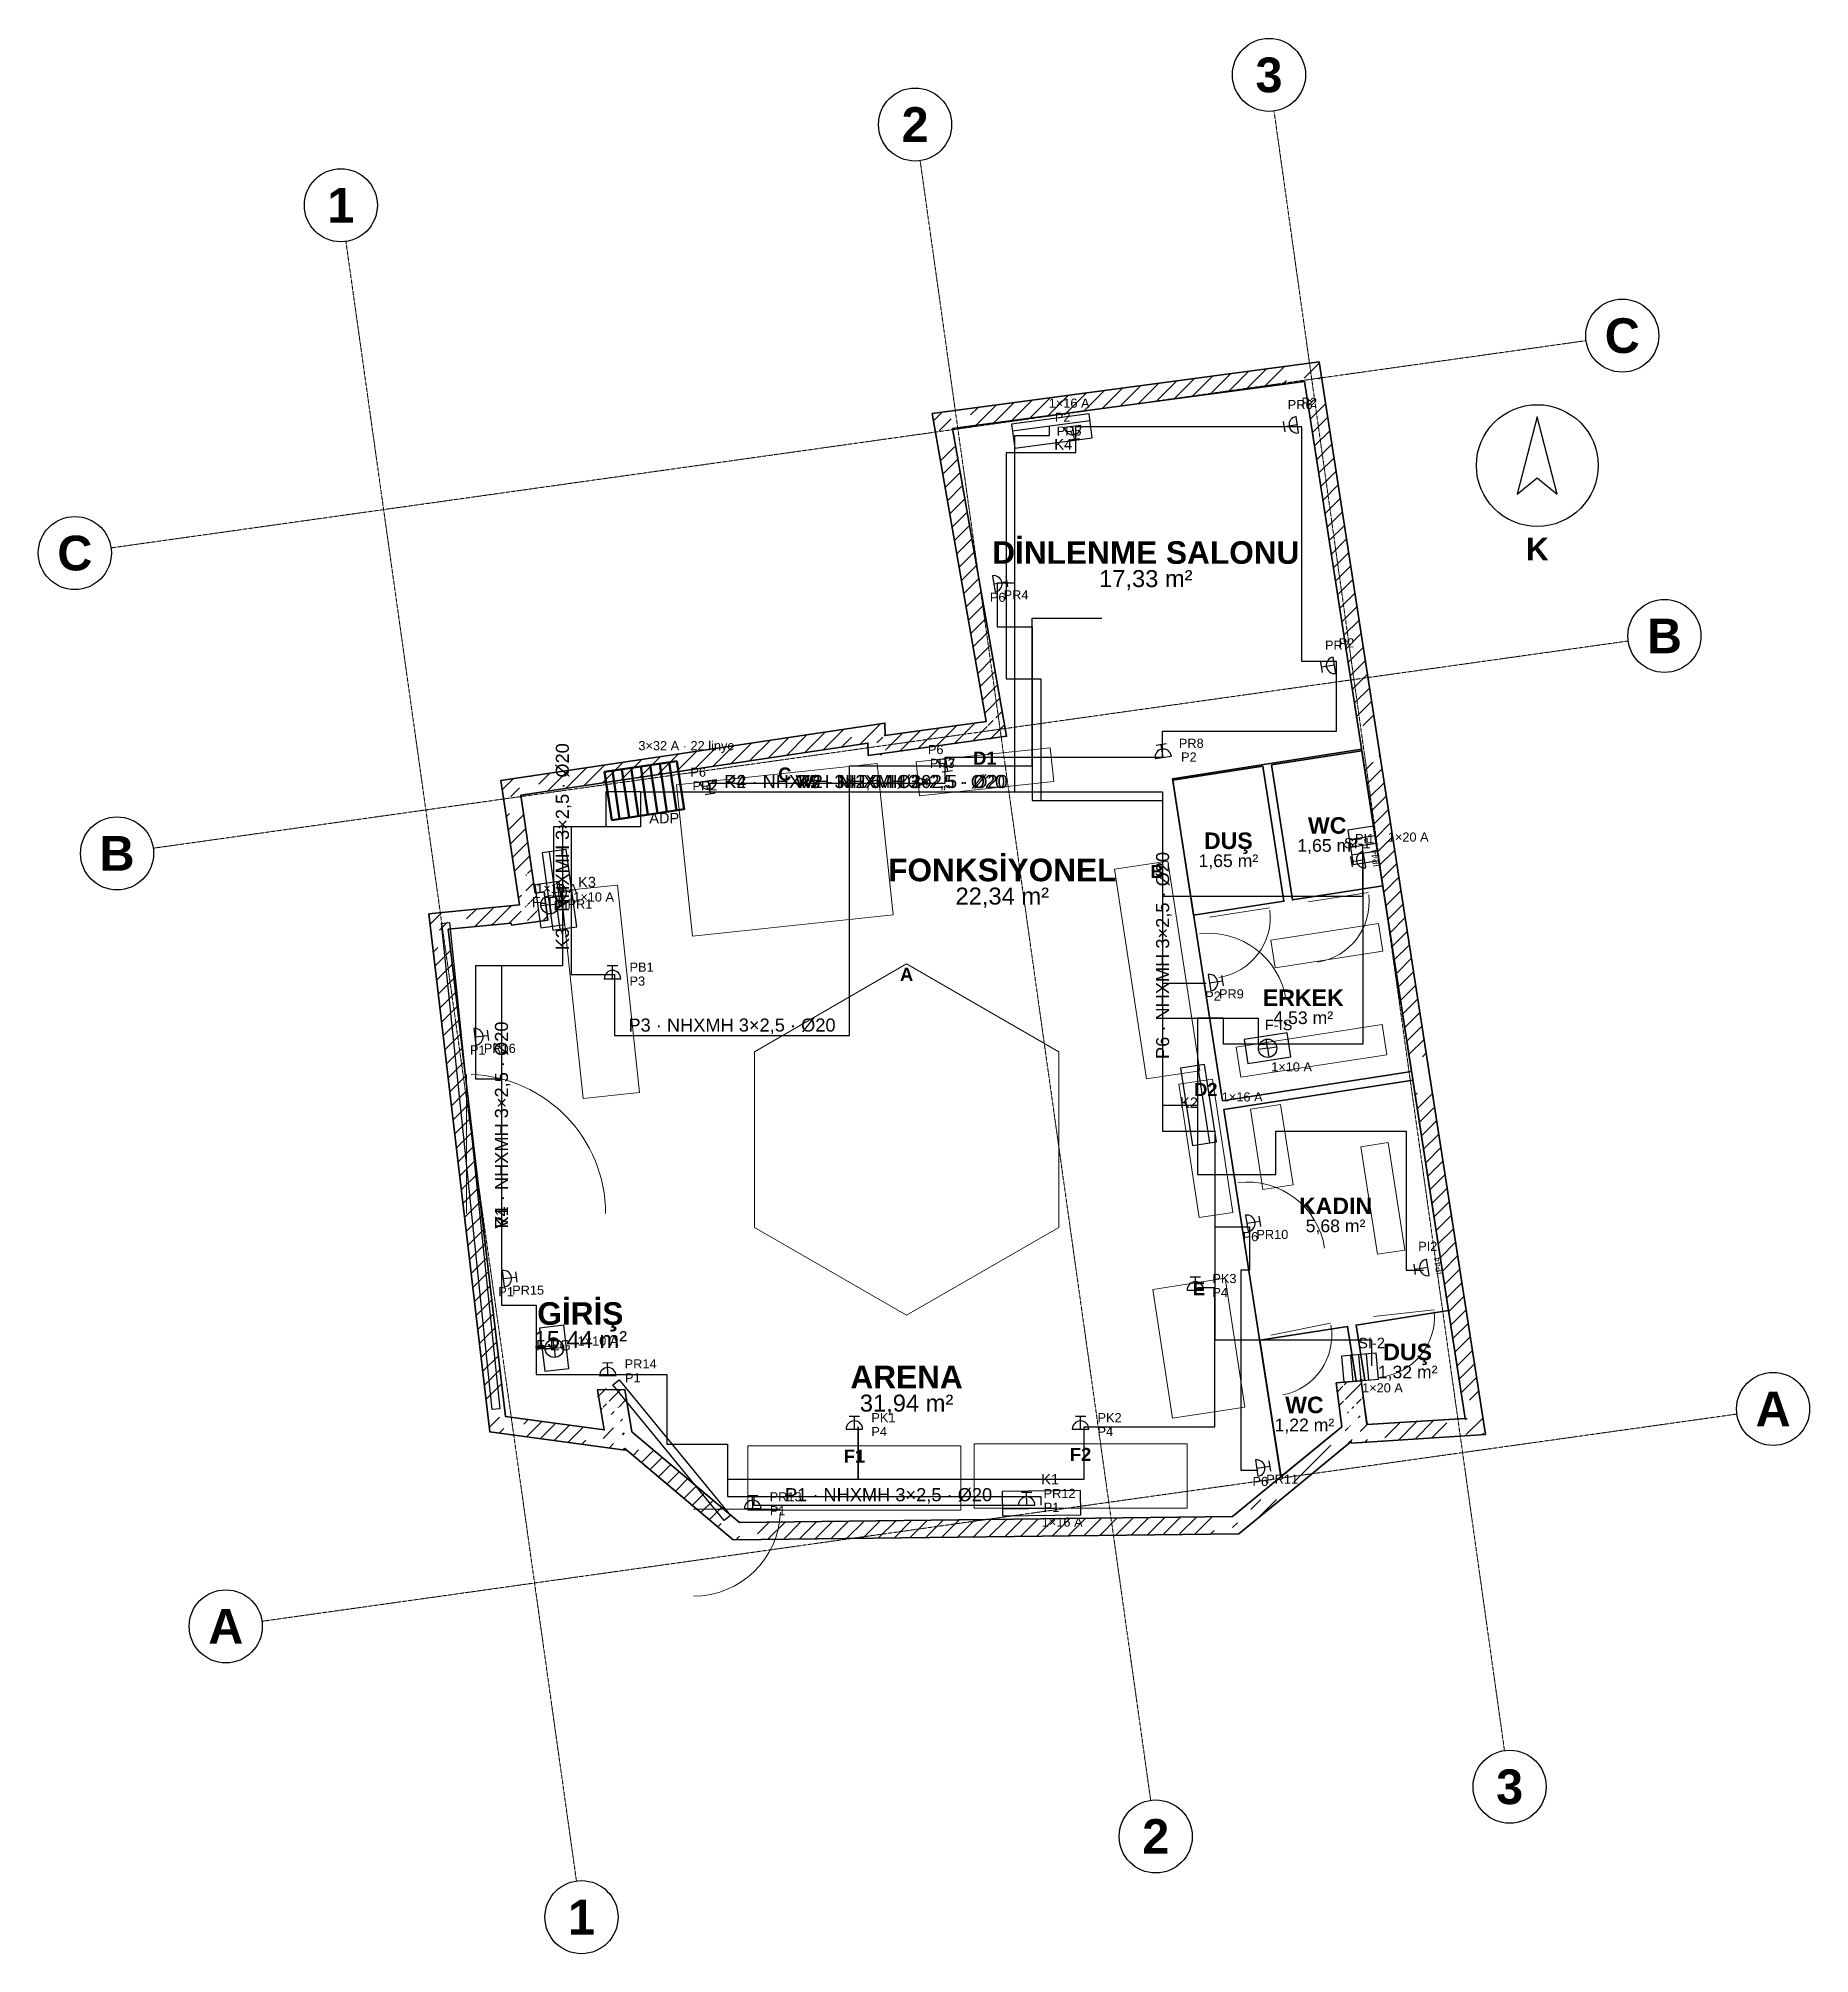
# Model space of a CAD drawing. Header units: millimetres. Extents: x -4681 to 15681, y -5011 to 17012.
import ezdxf
from ezdxf.enums import TextEntityAlignment as Align

# ---------------------------------------------------------------- set-up
doc = ezdxf.new("R2010")
doc.units = ezdxf.units.MM
doc.linetypes.add('DASHDOT', pattern=[3.556, 2.54, -0.508, 0, -0.508])
for name, color, linetype, lineweight in [('A-CEPHE', 5, 'Continuous', 25), ('A-DUVAR-MEVCUT', 8, 'Continuous', 35), ('A-DUVAR-YENI', 1, 'Continuous', 35), ('A-EKIPMAN', 9, 'Continuous', 18), ('A-KAPI', 8, 'Continuous', 18), ('A-MOBILYA', 9, 'Continuous', 18), ('A-YAZI', 7, 'Continuous', 13), ('E-KUVVET-CIHAZ', 5, 'Continuous', 25), ('E-KUVVET-LINYE', 5, 'Continuous', 25), ('E-KUVVET-PRIZ', 5, 'Continuous', 25), ('E-PANO', 7, 'Continuous', 50), ('E-YAZI', 7, 'Continuous', 13), ('G-AKS-BALON', 8, 'Continuous', 25), ('G-AKS-HAT', 8, 'DASHDOT', 18), ('G-KUZEY', 7, 'Continuous', 25)]:
    doc.layers.add(name, color=color, linetype=linetype, lineweight=lineweight)
doc.styles.add('GYM', font='arial.ttf')
doc.styles.add('GYM-B', font='arialbd.ttf')

# ---------------------------------------------------------------- blocks, each defined once
blk = doc.blocks.new('G_KUZEY')
blk.add_lwpolyline([(0, 560), (-230, -330), (0, -140), (230, -330)], close=True)
blk.add_circle((0, 0), 700)
at = {"style": 'GYM-B'}
blk.add_text('K', height=260, dxfattribs=at).set_placement((0, -960), align=Align.MIDDLE_CENTER)
blk = doc.blocks.new('E_PRIZ')
for p, q in [((-95, 0), (95, 0)), ((-60, 150), (60, 150)), ((0, 0), (0, 150))]:
    blk.add_line(p, q)
blk.add_arc((0, 0), 95, 0, 180)
at = {"style": 'GYM'}
for tag, p in [('KOD', (195, 80)), ('LINYE', (195, -80))]:
    blk.add_attdef(tag, p, '', height=105, dxfattribs=at)
blk = doc.blocks.new('E_PRIZ_IP44')
for p, q in [((-95, 0), (95, 0)), ((-60, 150), (60, 150)), ((0, 0), (0, 150))]:
    blk.add_line(p, q)
blk.add_arc((0, 0), 95, 0, 180)
at = {"style": 'GYM'}
blk.add_text('IP44', height=70, dxfattribs=at).set_placement((0, -120), align=Align.MIDDLE_CENTER)
blk.add_attdef('KOD', (205, 80), '', height=105, dxfattribs=at)
blk = doc.blocks.new('M_KLIMA_IC')
blk.add_line((-450, -60), (450, -60))
blk.add_lwpolyline([(-450, -140), (450, -140), (450, 140), (-450, 140)], close=True)
at = {"style": 'GYM'}
for tag, p, height in [('KOD', (0, 215), 120), ('KAPASITE', (0, -270), 105)]:
    blk.add_attdef(tag, p, '', height=height, dxfattribs=at)
blk = doc.blocks.new('M_ISITICI')
for p, q in [((-90, -150), (-90, 150)), ((0, -150), (0, 150)), ((90, -150), (90, 150))]:
    blk.add_line(p, q)
blk.add_lwpolyline([(-200, -150), (200, -150), (200, 150), (-200, 150)], close=True)
at = {"style": 'GYM'}
for tag, p, height in [('KOD', (0, 225), 120), ('GUC', (0, -285), 105)]:
    blk.add_attdef(tag, p, '', height=height, dxfattribs=at)
blk = doc.blocks.new('M_FAN')
for q in [(-105, 0), (0, 105), (105, 0), (0, -105)]:
    blk.add_line((0, 0), q)
blk.add_lwpolyline([(-250, -140), (250, -140), (250, 140), (-250, 140)], close=True)
blk.add_circle((0, 0), 105)
at = {"style": 'GYM'}
for tag, p, height in [('KOD', (0, 210), 120), ('TANIM', (0, -270), 105)]:
    blk.add_attdef(tag, p, '', height=height, dxfattribs=at)
blk = doc.blocks.new('E_PANO')
for p, q in [((-330, -280), (-330, 280)), ((-220, -280), (-220, 280)), ((-110, -280), (-110, 280)), ((0, -280), (0, 280)), ((110, -280), (110, 280)), ((220, -280), (220, 280)), ((330, -280), (330, 280))]:
    blk.add_line(p, q)
blk.add_lwpolyline([(-420, -280), (420, -280), (420, 280), (-420, 280)], close=True)
at = {"style": 'GYM'}
for tag, p, height in [('KOD', (0, 380), 120), ('TANIM', (0, -470), 105)]:
    blk.add_attdef(tag, p, '', height=height, dxfattribs=at)

msp = doc.modelspace()

# ---------------------------------------------------------------- hatches: boundary and pattern name
at = {"layer": 'A-DUVAR-MEVCUT'}
h = msp.add_hatch(dxfattribs=at)
h.set_pattern_fill('ANSI31', scale=40)
h.paths.add_polyline_path([(756, 6840), (760, 6814), (957, 6846), (953, 6872)])
h.paths.add_polyline_path([(970, 6843), (760, 6814), (756, 6840), (550, 6819), (550, 7020), (588, 7024), (970, 7024)])
h.paths.add_polyline_path([(760, 6814), (1178, 6873), (1150, 7071), (732, 7012)])
h.paths.add_polyline_path([(1149, 7083), (1178, 6873), (968, 6843), (968, 7083)])
h.paths.add_polyline_path([(1178, 6873), (1133, 7198), (935, 7171), (979, 6845)])
h.paths.add_polyline_path([(999, 7408), (1032, 7185), (1133, 7198), (1162, 6988), (923, 6988), (923, 7408)])
h.paths.add_polyline_path([(1133, 7198), (1032, 7185), (1058, 6986), (1159, 6999)])
h.paths.add_polyline_path([(1001, 7395), (1032, 7185), (1133, 7198), (1164, 6975), (822, 6975), (822, 7047), (850, 7050), (822, 7237), (822, 7395)])
h.paths.add_polyline_path([(1032, 7185), (864, 8310), (666, 8281), (834, 7155)])
h.paths.add_polyline_path([(1074, 8342), (864, 8310), (895, 8100), (693, 8100), (654, 8362), (654, 8481), (916, 8520), (1074, 8520)])
h.paths.add_polyline_path([(864, 8310), (4855, 8908), (4826, 9106), (834, 8508)])
h.paths.add_polyline_path([(4645, 9079), (4907, 9118), (5051, 9118), (5053, 8996), (5065, 8998), (5065, 8796), (4858, 8767), (4855, 8908), (4645, 8877)])
h.paths.add_polyline_path([(4855, 8908), (4858, 8767), (5058, 8772), (5055, 8912)])
h.paths.add_polyline_path([(5068, 8977), (5068, 8796), (4858, 8767), (4855, 8908), (4648, 8877), (4648, 8977)])
h.paths.add_polyline_path([(4858, 8767), (6449, 8988), (6422, 9186), (4831, 8965)])
h.paths.add_polyline_path([(6412, 9198), (6449, 8988), (6239, 8959), (6239, 9198)])
h.paths.add_polyline_path([(6449, 8988), (5826, 12526), (5629, 12492), (6252, 8954)])
h.paths.add_polyline_path([(6036, 12554), (5826, 12526), (5863, 12316), (5660, 12316), (5616, 12566), (5616, 12700), (5888, 12736), (6036, 12736)])
h.paths.add_polyline_path([(5826, 12526), (9876, 13066), (9849, 13265), (5800, 12725)])
h.paths.add_polyline_path([(9908, 12856), (9876, 13066), (9666, 13038), (9666, 13240), (9938, 13276), (10046, 13276), (10086, 13017), (10086, 12856)])
h.paths.add_polyline_path([(9876, 13066), (10521, 8898), (10719, 8928), (10073, 13097)])
h.paths.add_polyline_path([(10554, 8688), (10521, 8898), (10489, 9108), (10691, 9108), (10719, 8928), (10731, 8848), (10731, 8688)])
h.paths.add_polyline_path([(10521, 8898), (11111, 5092), (11308, 5122), (10719, 8928)])
h.paths.add_polyline_path([(11143, 4882), (11111, 5092), (11078, 5302), (11281, 5302), (11308, 5122), (11321, 5042), (11321, 4882)])
h.paths.add_polyline_path([(11111, 5092), (11722, 1144), (11920, 1174), (11308, 5122)])
h.paths.add_polyline_path([(11512, 1131), (11722, 1144), (11690, 1354), (11892, 1354), (11932, 1095), (11932, 957), (11570, 934), (11512, 934)])
h.paths.add_polyline_path([(11722, 1144), (10589, 1072), (10601, 873), (11735, 944)])
h.paths.add_polyline_path([(10379, 1282), (10562, 1282), (10589, 1072), (10799, 1086), (10799, 885), (10436, 862), (10414, 862), (10412, 877), (10394, 862), (10379, 862)])
h.paths.add_polyline_path([(10589, 1072), (10524, 1577), (10326, 1552), (10390, 1047)])
h.paths.add_polyline_path([(10314, 1367), (10314, 1558), (10524, 1577), (10551, 1367)])
h.paths.add_polyline_path([(10524, 1577), (10239, 1552), (10257, 1352), (10542, 1378)])
h.paths.add_polyline_path([(10449, 1342), (10266, 1342), (10239, 1552), (10449, 1570)])
h.paths.add_polyline_path([(10239, 1552), (10303, 1047), (10502, 1072), (10437, 1577)])
h.paths.add_polyline_path([(10093, 875), (10303, 1047), (10277, 1257), (10513, 1257), (10513, 867), (10414, 861), (10412, 877), (10363, 837), (10093, 837)])
h.paths.add_polyline_path([(10303, 1047), (9540, 421), (9667, 266), (10430, 892)])
h.paths.add_polyline_path([(9330, 248), (9540, 421), (9750, 593), (9750, 334), (9667, 266), (9600, 211), (9330, 211)])
h.paths.add_polyline_path([(9540, 421), (9046, 15), (9173, -139), (9667, 266)])
h.paths.add_polyline_path([(9256, -71), (9119, -184), (8836, -187), (8836, 13), (9046, 15), (9256, 188)])
h.paths.add_polyline_path([(9046, 15), (3378, -54), (3381, -253), (9049, -185)])
h.paths.add_polyline_path([(3588, -251), (3306, -254), (3168, -138), (3168, 124), (3378, -54), (3588, -51)])
h.paths.add_polyline_path([(3378, -54), (2142, 991), (2013, 839), (3249, -206)])
h.paths.add_polyline_path([(1932, 796), (1932, 1201), (2106, 1201), (2142, 991), (2352, 814), (2352, 781), (2080, 781), (2063, 796), (2066, 781), (2041, 781)])
h.paths.add_polyline_path([(2142, 991), (2060, 1478), (1863, 1445), (1944, 958)])
h.paths.add_polyline_path([(1850, 1268), (1850, 1474), (2060, 1478), (2095, 1268)])
h.paths.add_polyline_path([(2060, 1478), (1747, 1471), (1752, 1271), (2064, 1278)])
h.paths.add_polyline_path([(1957, 1261), (1782, 1261), (1747, 1471), (1957, 1476)])
h.paths.add_polyline_path([(1747, 1471), (1824, 1012), (2021, 1046), (1944, 1504)])
h.paths.add_polyline_path([(2034, 1222), (2034, 802), (1884, 802), (1614, 839), (1614, 1041), (1824, 1012), (1789, 1222)])
h.paths.add_polyline_path([(1824, 1012), (689, 1166), (662, 968), (1797, 814)])
h.paths.add_polyline_path([(664, 1376), (689, 1166), (899, 1138), (899, 957), (749, 957), (508, 989), (479, 1240), (479, 1376)])
h.paths.add_polyline_path([(689, 1166), (32, 6768), (-166, 6745), (490, 1143)])
h.paths.add_polyline_path([(242, 6789), (32, 6768), (57, 6558), (-144, 6558), (-178, 6842), (-178, 6948), (123, 6978), (242, 6978)])
h.paths.add_polyline_path([(32, 6768), (756, 6840), (736, 7039), (13, 6967)])
h.paths.add_polyline_path([(966, 6843), (760, 6814), (756, 6840), (546, 6819), (546, 7020), (847, 7050), (966, 7050)])

# ---------------------------------------------------------------- linework, layer by layer
at = {"layer": 'A-CEPHE'}
for points in [[(-45, 6835), (45, 6845), (625, 1255), (535, 1245)], [(3275, 29), (3205, -29), (1925, 1531), (1995, 1589)]]:
    msp.add_lwpolyline(points, close=True, dxfattribs=at)
at = {"layer": 'A-DUVAR-MEVCUT'}
for points in [[(850, 7050), (636, 8479), (5050, 9139), (5053, 8996), (6216, 9158), (5593, 12697), (10043, 13291), (10719, 8928), (11308, 5122), (11953, 958), (10414, 861), (10412, 877), (9667, 266), (9119, -184), (3306, -254), (2063, 796), (2066, 778), (508, 989), (-190, 6947)], [(756, 6840), (760, 6814), (1178, 6873), (1133, 7198), (1032, 7185), (864, 8310), (4855, 8908), (4858, 8767), (6449, 8988), (5826, 12526), (9876, 13066), (10521, 8898), (11111, 5092), (11722, 1144), (10589, 1072), (10524, 1577), (10239, 1552), (10303, 1047), (9540, 421), (9046, 15), (3378, -54), (2142, 991), (2060, 1478), (1747, 1471), (1824, 1012), (689, 1166), (32, 6768)]]:
    msp.add_lwpolyline(points, close=True, dxfattribs=at)
at = {"layer": 'A-DUVAR-YENI'}
for points in [[(8930, 4796), (11104, 5132), (10531, 8838), (8357, 8499)], [(10534, 8818), (10774, 7266), (9736, 7105), (9496, 8658)], [(8360, 8482), (9397, 8643), (9638, 7090), (8600, 6929)], [(9604, 473), (10303, 1047), (10239, 1552), (10524, 1577), (10589, 1072), (11722, 1144), (11120, 5032), (8946, 4695)], [(10559, 1306), (10524, 1577), (10519, 1598), (10541, 1580), (10566, 1584), (10467, 2217), (11530, 2383), (11722, 1144), (10595, 1073)], [(10303, 1047), (9634, 498), (9601, 492), (9359, 2045), (10369, 2202), (10467, 1572), (10239, 1552)]]:
    msp.add_lwpolyline(points, close=True, dxfattribs=at)
at = {"layer": 'A-EKIPMAN'}
for points in [[(6991, 8468), (6950, 8856), (5409, 8692), (5450, 8304)], [(4960, 8673), (2654, 8427), (2840, 6687), (5146, 6933)], [(8302, 7553), (7689, 7459), (8058, 5047), (8671, 5141)], [(5300, 6370), (3551, 5360), (3551, 3340), (5300, 2330), (7049, 3340), (7049, 5360)], [(8816, 5046), (8430, 4987), (8664, 3454), (9050, 3513)], [(9189, 1272), (8962, 2755), (8131, 2628), (8358, 1145)], [(5925, 90), (5925, 830), (3475, 830), (3475, 90)], [(8525, 110), (8525, 850), (6075, 850), (6075, 110)]]:
    msp.add_lwpolyline(points, close=True, dxfattribs=at)
at = {"layer": 'A-KAPI'}
for p, q in [((9917, 7082), (10609, 7190)), ((8781, 6906), (9473, 7014)), ((8772, 5822), (8634, 6712)), ((240, 3500), (240, 5100)), ((9216, 2962), (9078, 3852)), ((9488, 2100), (10174, 2238)), ((10668, 2314), (11364, 2392)), ((2850, 100), (3850, 100))]:
    msp.add_line(p, q, dxfattribs=at)
for centre, radius, start, end in [((9917, 7082), 700, -81.2, 6.8), ((8781, 6906), 700, -81.2, 6.8), ((8772, 5822), 900, 8.8, 96.8), ((240, 3500), 1600, 0, 88), ((9216, 2962), 900, 8.8, 96.8), ((9488, 2100), 700, -78.6, 9.4), ((10668, 2314), 700, -83.6, 4.4), ((2850, 100), 1000, -90, -2)]:
    msp.add_arc(centre, radius, start, end, dxfattribs=at)
at = {"layer": 'A-MOBILYA'}
for points in [[(1978, 7277), (1331, 7209), (1582, 4823), (2229, 4891)], [(9489, 6642), (9538, 6326), (10774, 6518), (10725, 6834)], [(9088, 5412), (9142, 5066), (10822, 5326), (10768, 5672)], [(9599, 4752), (9254, 4699), (9397, 3775), (9743, 3829)], [(10836, 4315), (10520, 4266), (10713, 3031), (11029, 3080)]]:
    msp.add_lwpolyline(points, close=True, dxfattribs=at)
at = {"layer": 'E-KUVVET-LINYE'}
for p, q in [((6543, 8347), (6543, 12447)), ((6543, 12447), (6943, 12447)), ((6943, 12447), (6943, 12547)), ((9743, 12547), (7243, 12547)), ((7243, 12547), (7243, 12247)), ((9843, 12547), (9743, 12547)), ((9843, 9847), (9843, 12547)), ((7243, 12247), (6443, 12247)), ((6443, 12247), (6443, 9647)), ((6543, 10747), (6343, 10747)), ((6343, 10747), (6343, 10247)), ((6543, 8747), (6543, 10747)), ((6343, 10247), (6743, 10247)), ((6743, 8647), (6743, 10347)), ((6743, 10347), (7543, 10347)), ((6743, 10247), (6743, 8247)), ((10243, 9847), (9843, 9847)), ((10243, 9047), (10243, 9847)), ((6443, 9647), (6843, 9647)), ((6843, 9647), (6843, 8247)), ((8243, 8747), (8243, 9047)), ((8243, 9047), (10243, 9047)), ((4643, 6147), (4643, 8647)), ((4643, 8647), (6743, 8647)), ((5743, 8447), (5743, 8747)), ((5743, 8747), (6543, 8747)), ((6543, 8347), (6543, 8747)), ((6543, 8747), (8243, 8747)), ((3043, 8347), (3043, 8447)), ((3043, 8447), (5743, 8447)), ((2243, 8347), (1843, 8347)), ((1843, 8347), (1843, 7947)), ((2243, 8347), (1843, 8347)), ((1843, 8347), (1843, 7947)), ((2243, 8347), (1843, 8347)), ((1843, 8347), (1843, 7947)), ((2243, 8347), (1843, 8347)), ((1843, 8347), (1843, 7947)), ((2243, 8347), (6543, 8347)), ((2243, 8347), (3043, 8347)), ((2243, 8347), (2243, 7947)), ((2243, 8347), (8243, 8347)), ((2243, 8347), (2243, 7947)), ((2243, 8347), (8243, 8347)), ((2243, 8347), (6543, 8347)), ((2243, 8347), (8243, 8347)), ((2243, 8347), (8243, 8347)), ((2243, 8347), (8243, 8347)), ((6743, 8247), (8243, 8247)), ((6843, 8247), (8243, 8247)), ((8243, 8347), (8243, 7147)), ((8243, 8347), (8243, 4747)), ((8243, 8347), (8243, 7147)), ((8243, 8347), (8243, 4447)), ((8243, 8347), (8243, 5747)), ((8243, 8247), (8243, 6147)), ((8243, 8247), (8243, 4447)), ((1843, 7947), (1243, 7947)), ((1243, 7947), (1243, 7147)), ((1843, 7947), (1343, 7947)), ((1343, 7947), (1343, 7147)), ((2243, 7947), (1343, 7947)), ((1343, 7947), (1343, 6347)), ((2243, 7947), (1343, 7947)), ((1343, 7947), (1343, 6347)), ((1843, 7947), (1343, 7947)), ((1343, 7947), (1343, 7247)), ((1843, 7947), (1443, 7947)), ((1443, 7947), (1443, 6247)), ((10543, 7147), (10543, 7747)), ((10543, 7147), (10543, 7547)), ((10543, 7547), (10543, 5447)), ((1243, 7147), (1343, 7147)), ((1343, 7147), (1343, 6347)), ((1343, 7147), (1343, 6347)), ((8243, 7147), (10543, 7147)), ((8243, 7147), (10543, 7147)), ((1343, 6347), (343, 6347)), ((343, 6347), (343, 5547)), ((1343, 6347), (643, 6347)), ((643, 6347), (643, 2447)), ((1343, 6347), (643, 6347)), ((643, 6347), (643, 2447)), ((1343, 6347), (643, 6347)), ((643, 6347), (643, 2447)), ((1443, 6247), (1943, 6247)), ((1943, 6247), (1943, 6047)), ((1943, 6047), (1943, 5547)), ((4643, 5547), (4643, 6147)), ((8243, 6147), (8743, 6147)), ((8243, 5747), (9343, 5747)), ((8943, 5747), (8643, 5747)), ((8643, 5747), (8643, 3947)), ((8943, 5447), (8943, 5747)), ((9343, 5747), (9343, 5447)), ((343, 5547), (343, 5047)), ((1943, 5547), (4643, 5547)), ((10543, 5447), (8943, 5447)), ((9343, 5447), (9443, 5447)), ((343, 5047), (643, 5047)), ((643, 5047), (643, 2747)), ((8243, 4747), (8643, 4747)), ((8243, 4447), (8843, 4447)), ((8243, 4447), (8843, 4447)), ((8843, 4447), (8843, 3347)), ((8843, 4447), (8843, 2047)), ((9543, 3947), (9543, 4447)), ((9543, 4447), (11043, 4447)), ((11043, 4447), (11043, 2847)), ((8643, 3947), (9543, 3947)), ((8843, 3347), (9243, 3347)), ((9243, 3347), (9243, 2847)), ((643, 2747), (643, 2447)), ((8843, 2647), (8643, 2647)), ((8843, 1047), (8843, 2647)), ((9243, 2847), (9143, 2847)), ((9143, 2847), (9143, 547)), ((11043, 2847), (11243, 2847)), ((643, 2447), (1043, 2447)), ((643, 2447), (1043, 2447)), ((643, 2447), (1043, 2447)), ((643, 2447), (1043, 2447)), ((1043, 2447), (1043, 1647)), ((1043, 2447), (1043, 1647)), ((1043, 2447), (1043, 1647)), ((1043, 2447), (1043, 1947)), ((8843, 2047), (10643, 2047)), ((10643, 2047), (10643, 1747)), ((1043, 1947), (1243, 1947)), ((1043, 1647), (1843, 1647)), ((1043, 1647), (2543, 1647)), ((1043, 1647), (2543, 1647)), ((1843, 1647), (2543, 1647)), ((2543, 1647), (2543, 847)), ((2543, 1647), (2543, 847)), ((2543, 1647), (2543, 847)), ((4743, 447), (4743, 1047)), ((4743, 1047), (4743, 447)), ((7343, 447), (7343, 1047)), ((7343, 1047), (8843, 1047)), ((2543, 847), (3243, 847)), ((2543, 847), (3243, 847)), ((2543, 847), (3243, 847)), ((3243, 847), (3243, 247)), ((3243, 847), (3243, 447)), ((3243, 847), (3243, 247)), ((3243, 447), (4743, 447)), ((4743, 447), (7343, 447)), ((9143, 547), (9343, 547)), ((3243, 247), (3543, 247)), ((3243, 247), (6843, 247)), ((3543, 247), (3543, 147)), ((6843, 247), (6843, 147)), ((3543, 147), (6643, 147))]:
    msp.add_line(p, q, dxfattribs=at)
at = {"layer": 'G-AKS-BALON'}
for centre in [(9466, 16592), (5398, 16021), (-1203, 15093), (13527, 13594), (-4261, 11094), (14012, 10141), (-3776, 7641), (15261, 1253), (-2526, -1247), (12232, -3091), (8164, -3663), (1563, -4591)]:
    msp.add_circle(centre, 420, dxfattribs=at)
at = {"layer": 'G-AKS-HAT'}
for p, q in [((12173, -2676), (9524, 16177)), ((8106, -3247), (5456, 15605)), ((1505, -4175), (-1145, 14677)), ((-3845, 11153), (13111, 13536)), ((-3360, 7700), (13596, 10083)), ((-2111, -1189), (14845, 1194))]:
    msp.add_line(p, q, dxfattribs=at)

# ---------------------------------------------------------------- block references
at = {"layer": 'E-KUVVET-CIHAZ'}
ref = msp.add_blockref('M_KLIMA_IC', (6970, 12497), dxfattribs=dict(at, rotation=187.6))
ref.add_attrib('KOD', 'K4', (6998, 12284), dxfattribs={"layer": '0', "height": 120, "style": 'GYM'})
ref.add_attrib('KAPASITE', '1×16 A', (6934, 12765), dxfattribs={"layer": '0', "height": 105, "style": 'GYM'})
ref = msp.add_blockref('M_ISITICI', (10550, 7732), dxfattribs=dict(at, rotation=98.8))
ref.add_attrib('KOD', 'SI-1', (10328, 7698), dxfattribs={"layer": '0', "height": 120, "style": 'GYM'})
ref.add_attrib('GUC', '1×20 A', (10832, 7776), dxfattribs={"layer": '0', "height": 105, "style": 'GYM'})
ref = msp.add_blockref('M_KLIMA_IC', (1311, 7222), dxfattribs=dict(at, rotation=277.8))
ref.add_attrib('KOD', 'K3', (1524, 7251), dxfattribs={"layer": '0', "height": 120, "style": 'GYM'})
ref.add_attrib('KAPASITE', '1×16 A', (1043, 7185), dxfattribs={"layer": '0', "height": 105, "style": 'GYM'})
ref = msp.add_blockref('M_FAN', (1200, 7050), dxfattribs=dict(at, rotation=97.8))
ref.add_attrib('KOD', 'F-TH', (992, 7021), dxfattribs={"layer": '0', "height": 120, "style": 'GYM'})
ref.add_attrib('TANIM', '1×10 A', (1468, 7087), dxfattribs={"layer": '0', "height": 105, "style": 'GYM'})
ref = msp.add_blockref('M_FAN', (9450, 5400), dxfattribs=dict(at, rotation=8.8))
ref.add_attrib('KOD', 'F-IS', (9418, 5608), dxfattribs={"layer": '0', "height": 120, "style": 'GYM'})
ref.add_attrib('TANIM', '1×10 A', (9491, 5133), dxfattribs={"layer": '0', "height": 105, "style": 'GYM'})
ref = msp.add_blockref('M_KLIMA_IC', (8656, 4747), dxfattribs=dict(at, rotation=98.8))
ref.add_attrib('KOD', 'K2', (8444, 4714), dxfattribs={"layer": '0', "height": 120, "style": 'GYM'})
ref.add_attrib('KAPASITE', '1×16 A', (8923, 4788), dxfattribs={"layer": '0', "height": 105, "style": 'GYM'})
ref = msp.add_blockref('M_FAN', (1250, 1950), dxfattribs=dict(at, rotation=96.7))
ref.add_attrib('KOD', 'F-EG', (1041, 1925), dxfattribs={"layer": '0', "height": 120, "style": 'GYM'})
ref.add_attrib('TANIM', '1×10 A', (1518, 1982), dxfattribs={"layer": '0', "height": 105, "style": 'GYM'})
ref = msp.add_blockref('M_ISITICI', (10511, 1727), dxfattribs=dict(at, rotation=5.1))
ref.add_attrib('KOD', 'SI-2', (10491, 1951), dxfattribs={"layer": '0', "height": 120, "style": 'GYM'})
ref.add_attrib('GUC', '1×20 A', (10536, 1443), dxfattribs={"layer": '0', "height": 105, "style": 'GYM'})
ref = msp.add_blockref('M_KLIMA_IC', (6851, 169), dxfattribs=dict(at, rotation=0.7))
ref.add_attrib('KOD', 'K1', (6848, 384), dxfattribs={"layer": '0', "height": 120, "style": 'GYM'})
ref.add_attrib('KAPASITE', '1×16 A', (6854, -101), dxfattribs={"layer": '0', "height": 105, "style": 'GYM'})
at = {"layer": 'E-KUVVET-PRIZ'}
ref = msp.add_blockref('E_PRIZ', (9791, 12569), dxfattribs=dict(at, rotation=98.8))
ref.add_attrib('KOD', 'PR6', (9682, 12749), dxfattribs={"layer": '0', "height": 105, "style": 'GYM'})
ref.add_attrib('LINYE', 'P2', (9840, 12774), dxfattribs={"layer": '0', "height": 105, "style": 'GYM'})
ref = msp.add_blockref('E_PRIZ', (7208, 12549), dxfattribs=dict(at, rotation=187.6))
ref.add_attrib('KOD', 'PR5', (7025, 12444), dxfattribs={"layer": '0', "height": 105, "style": 'GYM'})
ref.add_attrib('LINYE', 'P2', (7004, 12603), dxfattribs={"layer": '0', "height": 105, "style": 'GYM'})
ref = msp.add_blockref('E_PRIZ', (6303, 10739), dxfattribs=dict(at, rotation=280))
ref.add_attrib('KOD', 'PR4', (6416, 10561), dxfattribs={"layer": '0', "height": 105, "style": 'GYM'})
ref.add_attrib('LINYE', 'P6', (6258, 10533), dxfattribs={"layer": '0', "height": 105, "style": 'GYM'})
ref = msp.add_blockref('E_PRIZ', (10219, 9803), dxfattribs=dict(at, rotation=98.8))
ref.add_attrib('KOD', 'PR7', (10110, 9983), dxfattribs={"layer": '0', "height": 105, "style": 'GYM'})
ref.add_attrib('LINYE', 'P2', (10268, 10008), dxfattribs={"layer": '0', "height": 105, "style": 'GYM'})
ref = msp.add_blockref('E_PRIZ', (5749, 8730), dxfattribs=dict(at, rotation=187.9))
ref.add_attrib('KOD', 'PR3', (5567, 8624), dxfattribs={"layer": '0', "height": 105, "style": 'GYM'})
ref.add_attrib('LINYE', 'P6', (5545, 8782), dxfattribs={"layer": '0', "height": 105, "style": 'GYM'})
ref = msp.add_blockref('E_PRIZ', (8250, 8745), dxfattribs=dict(at, rotation=8.899999999999999))
ref.add_attrib('KOD', 'PR8', (8430, 8854), dxfattribs={"layer": '0', "height": 105, "style": 'GYM'})
ref.add_attrib('LINYE', 'P2', (8455, 8696), dxfattribs={"layer": '0', "height": 105, "style": 'GYM'})
ref = msp.add_blockref('E_PRIZ', (3020, 8472), dxfattribs=dict(at, rotation=188.5))
ref.add_attrib('KOD', 'PR2', (2839, 8364), dxfattribs={"layer": '0', "height": 105, "style": 'GYM'})
ref.add_attrib('LINYE', 'P6', (2815, 8522), dxfattribs={"layer": '0', "height": 105, "style": 'GYM'})
ref = msp.add_blockref('E_PRIZ_IP44', (10565, 7568), dxfattribs=dict(at, rotation=98.8))
ref.add_attrib('KOD', 'PI1', (10455, 7758), dxfattribs={"layer": '0', "height": 105, "style": 'GYM'})
ref = msp.add_blockref('E_PRIZ', (1296, 7188), dxfattribs=dict(at, rotation=277.8))
ref.add_attrib('KOD', 'PR1', (1402, 7006), dxfattribs={"layer": '0', "height": 105, "style": 'GYM'})
ref.add_attrib('LINYE', 'P1', (1243, 6984), dxfattribs={"layer": '0', "height": 105, "style": 'GYM'})
for p, values in [((1920, 6200), {'KOD': 'PB1', 'LINYE': 'P3'}), ((8620, 2620), {'KOD': 'PK3', 'LINYE': 'P4'}), ((4700, 1020), {'KOD': 'PK1', 'LINYE': 'P4'}), ((7300, 1020), {'KOD': 'PK2', 'LINYE': 'P4'})]:
    msp.add_blockref('E_PRIZ', p, dxfattribs=at).add_auto_attribs(values)
ref = msp.add_blockref('E_PRIZ', (8782, 6153), dxfattribs=dict(at, rotation=278.8))
ref.add_attrib('KOD', 'PR9', (8891, 5973), dxfattribs={"layer": '0', "height": 105, "style": 'GYM'})
ref.add_attrib('LINYE', 'P2', (8733, 5948), dxfattribs={"layer": '0', "height": 105, "style": 'GYM'})
ref = msp.add_blockref('E_PRIZ', (338, 5531), dxfattribs=dict(at, rotation=276.7))
ref.add_attrib('KOD', 'PR16', (440, 5347), dxfattribs={"layer": '0', "height": 105, "style": 'GYM'})
ref.add_attrib('LINYE', 'P1', (281, 5328), dxfattribs={"layer": '0', "height": 105, "style": 'GYM'})
ref = msp.add_blockref('E_PRIZ', (9212, 3387), dxfattribs=dict(at, rotation=278.8))
ref.add_attrib('KOD', 'PR10', (9321, 3207), dxfattribs={"layer": '0', "height": 105, "style": 'GYM'})
ref.add_attrib('LINYE', 'P6', (9163, 3182), dxfattribs={"layer": '0', "height": 105, "style": 'GYM'})
ref = msp.add_blockref('E_PRIZ_IP44', (11291, 2880), dxfattribs=dict(at, rotation=98.8))
ref.add_attrib('KOD', 'PI2', (11181, 3070), dxfattribs={"layer": '0', "height": 105, "style": 'GYM'})
ref = msp.add_blockref('E_PRIZ', (664, 2751), dxfattribs=dict(at, rotation=276.7))
ref.add_attrib('KOD', 'PR15', (766, 2567), dxfattribs={"layer": '0', "height": 105, "style": 'GYM'})
ref.add_attrib('LINYE', 'P1', (607, 2548), dxfattribs={"layer": '0', "height": 105, "style": 'GYM'})
ref = msp.add_blockref('E_PRIZ', (1866, 1634), dxfattribs=dict(at, rotation=1.3))
ref.add_attrib('KOD', 'PR14', (2059, 1718), dxfattribs={"layer": '0', "height": 105, "style": 'GYM'})
ref.add_attrib('LINYE', 'P1', (2063, 1558), dxfattribs={"layer": '0', "height": 105, "style": 'GYM'})
ref = msp.add_blockref('E_PRIZ', (9325, 572), dxfattribs=dict(at, rotation=278.8))
ref.add_attrib('KOD', 'PR11', (9434, 392), dxfattribs={"layer": '0', "height": 105, "style": 'GYM'})
ref.add_attrib('LINYE', 'P6', (9276, 367), dxfattribs={"layer": '0', "height": 105, "style": 'GYM'})
ref = msp.add_blockref('E_PRIZ', (3532, 108), dxfattribs=dict(at, rotation=0.7))
ref.add_attrib('KOD', 'PR13', (3726, 190), dxfattribs={"layer": '0', "height": 105, "style": 'GYM'})
ref.add_attrib('LINYE', 'P1', (3728, 30), dxfattribs={"layer": '0', "height": 105, "style": 'GYM'})
ref = msp.add_blockref('E_PRIZ', (6681, 147), dxfattribs=dict(at, rotation=0.7))
ref.add_attrib('KOD', 'PR12', (6875, 229), dxfattribs={"layer": '0', "height": 105, "style": 'GYM'})
ref.add_attrib('LINYE', 'P1', (6877, 69), dxfattribs={"layer": '0', "height": 105, "style": 'GYM'})
at = {"layer": 'E-PANO'}
ref = msp.add_blockref('E_PANO', (2286, 8362), dxfattribs=dict(at, rotation=188.5))
ref.add_attrib('KOD', 'ADP', (2342, 7986), dxfattribs={"layer": '0', "height": 120, "style": 'GYM'})
ref.add_attrib('TANIM', '3×32 A · 22 linye', (2217, 8827), dxfattribs={"layer": '0', "height": 105, "style": 'GYM'})
at = {"layer": 'G-KUZEY'}
msp.add_blockref('G_KUZEY', (12550, 12100), dxfattribs=at)

# ---------------------------------------------------------------- texts
at = {"layer": 'A-EKIPMAN', "style": 'GYM-B'}
for s, p in [('D1', (6200, 8736)), ('C', (3900, 8553)), ('B', (8180, 7433)), ('A', (5300, 6250)), ('D2', (8740, 4926)), ('E', (8660, 2635)), ('F1', (4700, 710)), ('F2', (7300, 730))]:
    msp.add_text(s, height=150, dxfattribs=at).set_placement(p, align=Align.MIDDLE_CENTER)
at = {"layer": 'A-YAZI'}
for s, height, style, p in [('DİNLENME SALONU', 260, 'GYM-B', (8050, 11100)), ('17,33 m²', 195, 'GYM', (8050, 10800)), ('WC', 190, 'GYM-B', (10135, 7962)), ('DUŞ', 190, 'GYM-B', (8999, 7786)), ('1,65 m²', 145, 'GYM', (10135, 7732)), ('FONKSİYONEL', 260, 'GYM-B', (6400, 7450)), ('1,65 m²', 145, 'GYM', (8999, 7556)), ('22,34 m²', 195, 'GYM', (6400, 7150)), ('ERKEK', 190, 'GYM-B', (9860, 5981)), ('4,53 m²', 145, 'GYM', (9860, 5751)), ('KADIN', 190, 'GYM-B', (10231, 3588)), ('5,68 m²', 145, 'GYM', (10231, 3358)), ('GİRİŞ', 260, 'GYM-B', (1550, 2350)), ('15,44 m²', 195, 'GYM', (1550, 2050)), ('DUŞ', 190, 'GYM-B', (11060, 1908)), ('ARENA', 260, 'GYM-B', (5300, 1620)), ('1,32 m²', 145, 'GYM', (11060, 1678)), ('31,94 m²', 195, 'GYM', (5300, 1320)), ('WC', 190, 'GYM-B', (9873, 1299)), ('1,22 m²', 145, 'GYM', (9873, 1069))]:
    msp.add_text(s, height=height, dxfattribs=dict(at, style=style)).set_placement(p, align=Align.MIDDLE_CENTER)
at = {"layer": 'E-YAZI', "style": 'GYM'}
for s, p in [('K3 · NHXMH 3×2,5 · Ø20', (1343, 7717)), ('P6 · NHXMH 3×2,5 · Ø20', (8243, 6467)), ('P4 · NHXMH 3×2,5 · Ø20', (643, 4517)), ('K1 · NHXMH 3×2,5 · Ø20', (643, 4517)), ('V1 · NHXMH 3×2,5 · Ø20', (643, 4517))]:
    msp.add_text(s, height=150, rotation=90, dxfattribs=at).set_placement(p, align=Align.MIDDLE_CENTER)
for s, p in [('P2 · NHXMH 3×2,5 · Ø20', (4393, 8467)), ('K4 · NHXMH 3×2,5 · Ø20', (4393, 8467)), ('W1 · NHXMH 3×2,5 · Ø20', (5243, 8467)), ('W2 · NHXMH 3×2,5 · Ø20', (5243, 8467)), ('V2 · NHXMH 3×2,5 · Ø20', (5243, 8467)), ('P5 · NHXMH 3×2,5 · Ø20', (5243, 8467)), ('K2 · NHXMH 3×2,5 · Ø20', (5243, 8467)), ('P3 · NHXMH 3×2,5 · Ø20', (3293, 5667)), ('P1 · NHXMH 3×2,5 · Ø20', (5093, 267))]:
    msp.add_text(s, height=150, dxfattribs=at).set_placement(p, align=Align.MIDDLE_CENTER)
at = {"layer": 'G-AKS-BALON', "style": 'GYM-B'}
for s, p in [('3', (9466, 16592)), ('2', (5398, 16021)), ('1', (-1203, 15093)), ('C', (13527, 13594)), ('C', (-4261, 11094)), ('B', (14012, 10141)), ('B', (-3776, 7641)), ('A', (15261, 1253)), ('A', (-2526, -1247)), ('3', (12232, -3091)), ('2', (8164, -3663)), ('1', (1563, -4591))]:
    msp.add_text(s, height=399, dxfattribs=at).set_placement(p, align=Align.MIDDLE_CENTER)

doc.saveas('drawing.dxf')
